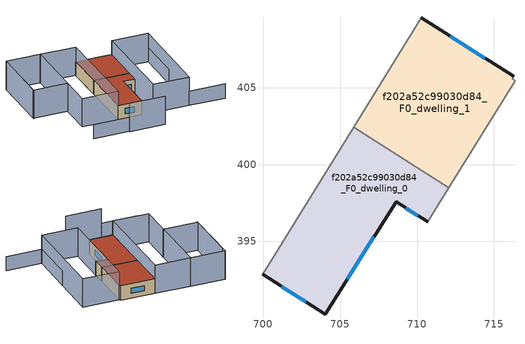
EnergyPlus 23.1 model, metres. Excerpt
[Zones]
f202a52c99030d84_F0_dwelling_0
 floor ground (EU_floor_Construction): 712.06,398.51 710.68,396.28 708.64,397.57 704.03,390.29 699.96,392.86 705.89,402.42 z0
 wall outside (EU_wall_Construction): 699.96,392.86 704.03,390.29 708.64,397.57 710.68,396.28 z0:3
 wall adiabatic (EU_wall_Construction): 705.89,402.42 699.96,392.86 / 710.68,396.28 712.06,398.51 z0:3
 wall to f202a52c99030d84_F0_dwelling_1 (EU_wall_Construction): 712.06,398.51 705.89,402.42 z0:3
 window (EU_Window_Construction): 705.46,392.56 707.2,395.3 / 701.23,392.06 702.76,391.09 / 709.28,397.17 710.05,396.68 z0.93:2.07
 roof outside (EU_roof_Construction): 710.68,396.28 712.06,398.51 705.89,402.42 699.96,392.86 704.03,390.29 708.64,397.57 z3
f202a52c99030d84_F0_dwelling_1
 floor ground (EU_floor_Construction): 716.28,405.72 716.18,405.57 716.36,405.45 712.06,398.51 705.89,402.42 710.28,409.52 z0
 wall outside (EU_wall_Construction): 716.28,405.72 710.28,409.52 z0:3
 wall adiabatic (EU_wall_Construction): 712.06,398.51 716.36,405.45 716.18,405.57 716.28,405.72 / 710.28,409.52 705.89,402.42 z0:3
 window (EU_Window_Construction): 714.41,406.91 712.15,408.34 z0.93:2.07
 roof outside (EU_roof_Construction): 712.06,398.51 716.36,405.45 716.18,405.57 716.28,405.72 710.28,409.52 705.89,402.42 z3
shading: 697.15,388.32 703.37,384.47 / 697.52,416.13 691.34,406.14 / 722.66,401.51 712.35,385.07 / 712.35,385.07 706.06,389.01 / 706.06,389.01 716.37,405.45 / 716.37,405.45 722.66,401.51 / 710.32,409.58 699.96,392.86 / 699.96,392.86 693.75,396.71 / 693.75,396.71 704.11,413.44 / 704.11,413.44 710.32,409.58 / 691.43,406.29 698.14,417.13 / 698.14,417.13 704.11,413.44 / 704.11,413.44 697.39,402.6 / 697.39,402.6 691.43,406.29 z0:6; 690.99,392.27 697.21,388.42 / 718.55,381.18 712.35,385.06 / 712.35,385.06 722.64,401.48 z0:3
[Building]
EU S2 Campaign: North Axis=0; Terrain=City; Solar Distribution=FullExterior
[Site:Location]
Montreal-Trudeau.Intl.AP: Latitude=45.4667; Longitude=-73.75; Time Zone=-5; Elevation=36
[SizingPeriod:WeatherFileDays]
AnnualSizingPeriod: Begin Month=1; Begin Day of Month=1; End Month=12; End Day of Month=31; Day of Week for Start Day=Monday; Use Weather File Daylight Saving Period=No; Use Weather File Rain and Snow Indicators=No
[MATERIAL]
EU_InternalMass_Material: Roughness=MediumRough; Thickness=0.1; Conductivity=1; Density=1800; Specific Heat=900; Thermal Absorptance=0.9; Solar Absorptance=0.7; Visible Absorptance=0.7
[MATERIAL:NOMASS] Roughness=MediumRough; Thermal Absorptance=0.9; Solar Absorptance=0.7; Visible Absorptance=0.7
Name | Thermal Resistance
EU_wall_NoMass; EU_floor_NoMass | 1.36485
EU_roof_NoMass | 2.55992
[WINDOWMATERIAL:SIMPLEGLAZINGSYSTEM]
EU_Window_SimpleGlazing: UFactor=3.92339; Solar Heat Gain Coefficient=0.8; Visible Transmittance=0.8
[CONSTRUCTION]
EU_wall_Construction: EU_wall_NoMass
EU_roof_Construction: EU_roof_NoMass
EU_floor_Construction: EU_floor_NoMass
EU_Window_Construction: EU_Window_SimpleGlazing
EU_InternalMass_Construction: EU_InternalMass_Material
[ZONE] Type=1; Multiplier=1; Ceiling Height=autocalculate; Floor Area=autocalculate; Part of Total Floor Area=Yes
Name | Volume
f202a52c99030d84_F0_dwelling_0 | 183.146
f202a52c99030d84_F0_dwelling_1 | 183.134
[INTERNALMASS] Construction=EU_InternalMass_Construction
Name | Zone or ZoneList | Surface Area
f202a52c99030d84_F0_dwelling_0_EU_InternalMass | f202a52c99030d84_F0_dwelling_0 | 61.0489
f202a52c99030d84_F0_dwelling_1_EU_InternalMass | f202a52c99030d84_F0_dwelling_1 | 61.0454
[OTHEREQUIPMENT] Fuel Type=Electricity; Design Level Calculation Method=Watts/Area; Power per Zone Floor Area=1; Fraction Latent=0; Fraction Radiant=0; Fraction Lost=0; Carbon Dioxide Generation Rate=0; EndUse Subcategory=EU_Step8_InternalGains
Name | Zone or ZoneList or Space or SpaceList | Schedule
EU_Step8_InternalGain_f202a52c99030d84_F0_dwelling_0_f000 | f202a52c99030d84_F0_dwelling_0 | EU_Step8_GainSchedule_f202a52c99030d84_F0_dwelling_0_f000
EU_Step8_InternalGain_f202a52c99030d84_F0_dwelling_1_f000 | f202a52c99030d84_F0_dwelling_1 | EU_Step8_GainSchedule_f202a52c99030d84_F0_dwelling_1_f000
[ZONEVENTILATION:DESIGNFLOWRATE] Schedule=EU_AlwaysOn; Design Flow Rate Calculation Method=AirChanges/Hour; Air Changes per Hour=0.860309; Ventilation Type=Natural; Fan Pressure Rise=0; Fan Total Efficiency=1; Constant Term Coefficient=1; Temperature Term Coefficient=0; Velocity Term Coefficient=0; Velocity Squared Term Coefficient=0; Minimum Indoor Temperature=-100; Maximum Indoor Temperature=100; Delta Temperature=-100; Minimum Outdoor Temperature=-100; Maximum Outdoor Temperature=100; Maximum Wind Speed=40
Name | Zone or ZoneList or Space or SpaceList
EU_ConstantAir_f202a52c99030d84_F0_dwelling_0 | f202a52c99030d84_F0_dwelling_0
EU_ConstantAir_f202a52c99030d84_F0_dwelling_1 | f202a52c99030d84_F0_dwelling_1
[HVACTEMPLATE:THERMOSTAT] Constant Heating Setpoint=20; Constant Cooling Setpoint=50
EU_HeatOnly_f202a52c99030d84_F0_dwelling_0; EU_HeatOnly_f202a52c99030d84_F0_dwelling_1
[HVACTEMPLATE:ZONE:IDEALLOADSAIRSYSTEM] System Availability Schedule=EU_AlwaysOn; Maximum Heating Supply Air Temperature=50; Minimum Cooling Supply Air Temperature=13; Maximum Heating Supply Air Humidity Ratio=0.0156; Minimum Cooling Supply Air Humidity Ratio=0.0077; Heating Limit=NoLimit; Cooling Limit=NoLimit; Heating Availability Schedule=EU_AlwaysOn; Cooling Availability Schedule=EU_CoolingOff; Dehumidification Control Type=ConstantSensibleHeatRatio; Cooling Sensible Heat Ratio=0.7; Dehumidification Setpoint=60; Humidification Control Type=None; Humidification Setpoint=30; Outdoor Air Method=None; Outdoor Air Flow Rate per Person=0.00944; Outdoor Air Flow Rate per Zone Floor Area=0; Outdoor Air Flow Rate per Zone=0; Demand Controlled Ventilation Type=None; Outdoor Air Economizer Type=NoEconomizer; Heat Recovery Type=None; Sensible Heat Recovery Effectiveness=0.7; Latent Heat Recovery Effectiveness=0.65
Name | Template Thermostat
f202a52c99030d84_F0_dwelling_0 | EU_HeatOnly_f202a52c99030d84_F0_dwelling_0
f202a52c99030d84_F0_dwelling_1 | EU_HeatOnly_f202a52c99030d84_F0_dwelling_1
[SIZING:ZONE] Zone Cooling Design Supply Air Temperature Input Method=SupplyAirTemperature; Zone Cooling Design Supply Air Temperature=13; Zone Heating Design Supply Air Temperature Input Method=SupplyAirTemperature; Zone Heating Design Supply Air Temperature=50; Zone Cooling Design Supply Air Humidity Ratio=0.008; Zone Heating Design Supply Air Humidity Ratio=0.008; Cooling Design Air Flow Method=DesignDay; Cooling Design Air Flow Rate=0; Cooling Minimum Air Flow per Zone Floor Area=0.000762; Cooling Minimum Air Flow=0; Cooling Minimum Air Flow Fraction=0.2; Heating Design Air Flow Method=DesignDay; Heating Design Air Flow Rate=0; Heating Maximum Air Flow per Zone Floor Area=0.002032; Heating Maximum Air Flow=0.141576; Heating Maximum Air Flow Fraction=0.3; Account for Dedicated Outdoor Air System=No; Dedicated Outdoor Air System Control Strategy=NeutralSupplyAir; Dedicated Outdoor Air Low Setpoint Temperature for Design=autosize; Dedicated Outdoor Air High Setpoint Temperature for Design=autosize; Zone Load Sizing Method=Sensible Load Only No Latent Load; Zone Latent Cooling Design Supply Air Humidity Ratio Input Method=HumidityRatioDifference; Zone Cooling Design Supply Air Humidity Ratio Difference=0.005; Zone Latent Heating Design Supply Air Humidity Ratio Input Method=HumidityRatioDifference; Zone Humidification Design Supply Air Humidity Ratio Difference=0.005
f202a52c99030d84_F0_dwelling_0; f202a52c99030d84_F0_dwelling_1
[SCHEDULE:CONSTANT]
Name | Hourly Value
EU_AlwaysOn | 1
EU_CoolingOff | 0
[SCHEDULE:FILE] Column Number=1; Rows to Skip at Top=0; Number of Hours of Data=8760; Column Separator=Comma; Interpolate to Timestep=No; Minutes per Item=60; Adjust Schedule for Daylight Savings=Yes
Name | File
EU_Step8_GainSchedule_f202a52c99030d84_F0_dwelling_0_f000 | ../../schedules/f202a52c99030d84/f202a52c99030d84_F0_dwelling_0_f000_gain.csv
EU_Step8_GainSchedule_f202a52c99030d84_F0_dwelling_1_f000 | ../../schedules/f202a52c99030d84/f202a52c99030d84_F0_dwelling_1_f000_gain.csv
